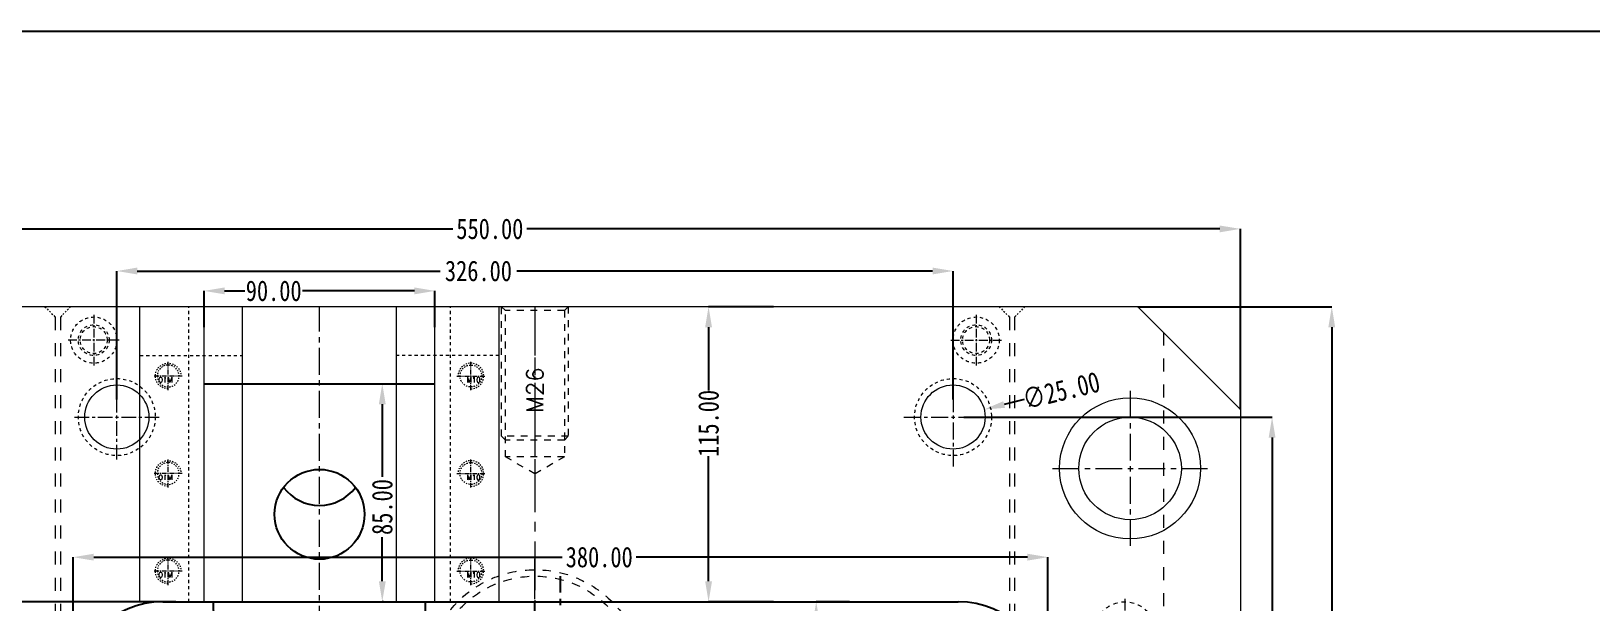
# Model space of a CAD drawing. Header units: millimetres. Extents: x 1188 to 10032, y -1727 to 798.
# Drawn here: x 1538 to 2146, y -606 to -384 of the extents above; entities that cross this region are included whole.
import ezdxf
from ezdxf.enums import TextEntityAlignment as Align

# ---------------------------------------------------------------- set-up
doc = ezdxf.new("R2010")
doc.units = ezdxf.units.MM
doc.header["$LTSCALE"] = 16.335
doc.header["$PDMODE"] = 3
doc.header["$PDSIZE"] = 0.3125
doc.linetypes.add('CENTER', pattern=[0.6, 0.375, -0.075, 0.075, -0.075])
doc.linetypes.add('HIDDEN', pattern=[0.2, 0.1, -0.1])
doc.layers.get('0').update_dxf_attribs({"linetype": 'CONTINUOUS'})
doc.layers.get('Defpoints').update_dxf_attribs({"linetype": 'CONTINUOUS'})
for name, color, linetype, lineweight in [('moldbase', 7, 'CONTINUOUS', 20), ('screw', 33, 'CONTINUOUS', 13), ('sp', 193, 'CONTINUOUS', 9)]:
    doc.layers.add(name, color=color, linetype=linetype, lineweight=lineweight)
doc.styles.get("Standard").update_dxf_attribs({"font": 'txt', "width": 0.8})
doc.styles.add('TXT', font='txt.shx', dxfattribs={"bigfont": 'gbcbig.shx'})
doc.dimstyles.new('11', dxfattribs={"dimtxt": 8, "dimasz": 8, "dimexe": 0, "dimexo": 0, "dimgap": 0, "dimtad": 0, "dimzin": 0, "dimdsep": 46, "dimtxsty": 'Standard', "dimcen": 0, "dimclrd": 4, "dimclre": 4, "dimclrt": 6, "dimazin": 0, "dimtfac": 1, "dimtofl": 0, "dimtmove": 0, "dimatfit": 3, "dimfxl": 0, "dimtolj": 1, "dimtzin": 0, "dimarcsym": 0})

# ---------------------------------------------------------------- blocks, each defined once
blk = doc.blocks.new('*D79')
at = {"color": 4, "lineweight": -2, "transparency": 16777216}
for p, q in [((1459.71, -531.14), (1459.71, -460.81)), ((1467.71, -460.81), (1702.74, -460.81)), ((2001.71, -460.81), (1731.54, -460.81)), ((2009.71, -531.14), (2009.71, -460.81))]:
    blk.add_line(p, q, dxfattribs=at)
at = {"color": 4, "transparency": 16777216}
for points in [[(1467.71, -459.48), (1467.71, -462.14), (1459.71, -460.81)], [(2001.71, -459.48), (2001.71, -462.14), (2009.71, -460.81)]]:
    blk.add_solid(points, dxfattribs=at)
at = {"layer": 'Defpoints', "color": 0, "transparency": 16777216}
for p in [(1459.71, -460.81), (1459.71, -531.14), (2009.71, -531.14)]:
    blk.add_point(p, dxfattribs=at)
at = {"color": 6, "transparency": 16777216, "insert": (1717.14, -460.81), "char_height": 8, "attachment_point": 5}
blk.add_mtext('\\A1;550.00', dxfattribs=at)
blk = doc.blocks.new('*D80')
at = {"color": 4, "lineweight": -2, "transparency": 16777216}
for p, q in [((1969.71, -491.14), (2045.35, -491.14)), ((2045.35, -499.14), (2045.35, -698.92)), ((2045.35, -983.14), (2045.35, -726.66)), ((1969.71, -991.14), (2045.35, -991.14))]:
    blk.add_line(p, q, dxfattribs=at)
at = {"color": 4, "transparency": 16777216}
for points in [[(2044.02, -499.14), (2046.68, -499.14), (2045.35, -491.14)], [(2044.02, -983.14), (2046.68, -983.14), (2045.35, -991.14)]]:
    blk.add_solid(points, dxfattribs=at)
at = {"layer": 'Defpoints', "color": 0, "transparency": 16777216}
for p in [(1969.71, -491.14), (1969.71, -991.14), (2045.35, -991.14)]:
    blk.add_point(p, dxfattribs=at)
at = {"color": 6, "transparency": 16777216, "insert": (2045.35, -712.79), "char_height": 8, "attachment_point": 5, "rotation": 90}
blk.add_mtext('\\A1;500.00', dxfattribs=at)
blk = doc.blocks.new('*D81')
at = {"color": 4, "lineweight": -2, "transparency": 16777216}
for p, q in [((1827.75, -491.14), (1802.4, -491.14)), ((1802.4, -499.14), (1802.4, -523.82)), ((1802.4, -598.14), (1802.4, -549.42)), ((1827.75, -606.14), (1802.4, -606.14))]:
    blk.add_line(p, q, dxfattribs=at)
at = {"color": 4, "transparency": 16777216}
for points in [[(1801.07, -499.14), (1803.74, -499.14), (1802.4, -491.14)], [(1801.07, -598.14), (1803.74, -598.14), (1802.4, -606.14)]]:
    blk.add_solid(points, dxfattribs=at)
at = {"layer": 'Defpoints', "color": 0, "transparency": 16777216}
for p in [(1827.75, -491.14), (1802.4, -606.14), (1827.75, -606.14)]:
    blk.add_point(p, dxfattribs=at)
at = {"color": 6, "transparency": 16777216, "insert": (1802.4, -536.62), "char_height": 8, "attachment_point": 5, "rotation": 90}
blk.add_mtext('\\A1;115.00', dxfattribs=at)
blk = doc.blocks.new('*D82')
at = {"color": 4, "lineweight": -2, "transparency": 16777216}
blk.add_line((1925.39, -527.36), (1917.62, -529.27), dxfattribs=at)
at = {"color": 4, "transparency": 16777216}
blk.add_solid([(1917.3, -527.97), (1917.94, -530.56), (1909.85, -531.17)], dxfattribs=at)
at = {"layer": 'Defpoints', "color": 0, "transparency": 16777216}
for p in [(1909.85, -531.17), (1885.57, -537.11)]:
    blk.add_point(p, dxfattribs=at)
at = {"color": 6, "transparency": 16777216, "insert": (1939.9, -523.81), "char_height": 8, "attachment_point": 5, "rotation": 13.75729}
blk.add_mtext('\\A1;∅25.00', dxfattribs=at)
blk = doc.blocks.new('*D83')
at = {"color": 4, "lineweight": -2, "transparency": 16777216}
for p, q in [((1571.71, -527.27), (1571.71, -477.22)), ((1579.71, -477.22), (1697.76, -477.22)), ((1889.71, -477.22), (1727.62, -477.22)), ((1897.71, -527.27), (1897.71, -477.22))]:
    blk.add_line(p, q, dxfattribs=at)
at = {"color": 4, "transparency": 16777216}
for points in [[(1579.71, -475.88), (1579.71, -478.55), (1571.71, -477.22)], [(1889.71, -475.88), (1889.71, -478.55), (1897.71, -477.22)]]:
    blk.add_solid(points, dxfattribs=at)
at = {"layer": 'Defpoints', "color": 0, "transparency": 16777216}
for p in [(1571.71, -477.22), (1571.71, -527.27), (1897.71, -527.27)]:
    blk.add_point(p, dxfattribs=at)
at = {"color": 6, "transparency": 16777216, "insert": (1712.69, -477.22), "char_height": 8, "attachment_point": 5}
blk.add_mtext('\\A1;326.00', dxfattribs=at)
blk = doc.blocks.new('*D84')
at = {"color": 4, "lineweight": -2, "transparency": 16777216}
for p, q in [((1901.88, -534.14), (2022.08, -534.14)), ((2022.08, -542.14), (2022.08, -643.06)), ((2022.08, -733.14), (2022.08, -671.86)), ((1937.33, -741.14), (2022.08, -741.14))]:
    blk.add_line(p, q, dxfattribs=at)
at = {"color": 4, "transparency": 16777216}
for points in [[(2020.75, -542.14), (2023.42, -542.14), (2022.08, -534.14)], [(2020.75, -733.14), (2023.42, -733.14), (2022.08, -741.14)]]:
    blk.add_solid(points, dxfattribs=at)
at = {"layer": 'Defpoints', "color": 0, "transparency": 16777216}
for p in [(1901.88, -534.14), (1937.33, -741.14), (2022.08, -741.14)]:
    blk.add_point(p, dxfattribs=at)
at = {"color": 6, "transparency": 16777216, "insert": (2022.08, -657.46), "char_height": 8, "attachment_point": 5, "rotation": 90}
blk.add_mtext('\\A1;207.00', dxfattribs=at)
blk = doc.blocks.new('*D86')
at = {"color": 4, "lineweight": -2, "transparency": 16777216}
for p, q in [((1857.28, -606.14), (1844.37, -606.14)), ((1844.37, -614.14), (1844.37, -616.03)), ((1844.37, -645.2), (1844.37, -640.56)), ((1857.28, -653.2), (1844.37, -653.2))]:
    blk.add_line(p, q, dxfattribs=at)
at = {"color": 4, "transparency": 16777216}
for points in [[(1843.03, -614.14), (1845.7, -614.14), (1844.37, -606.14)], [(1843.03, -645.2), (1845.7, -645.2), (1844.37, -653.2)]]:
    blk.add_solid(points, dxfattribs=at)
at = {"layer": 'Defpoints', "color": 0, "transparency": 16777216}
for p in [(1857.28, -606.14), (1844.37, -653.2), (1857.28, -653.2)]:
    blk.add_point(p, dxfattribs=at)
at = {"color": 6, "transparency": 16777216, "insert": (1844.37, -628.29), "char_height": 8, "attachment_point": 5, "rotation": 90}
blk.add_mtext('\\A1;47.06', dxfattribs=at)
blk = doc.blocks.new('screw_m10_g')
at = {"layer": 'screw', "color": 1, "linetype": 'CENTER', "ltscale": 0.310989}
for p, q in [((-5.5, 0), (5.5, 0)), ((0, -5.5), (0, 5.5))]:
    blk.add_line(p, q, dxfattribs=at)
at = {"layer": 'screw', "color": 33, "linetype": 'HIDDEN', "ltscale": 0.310989}
blk.add_circle((0, 0), 4.25, dxfattribs=at)
at = {"layer": 'screw', "color": 92, "linetype": 'HIDDEN', "ltscale": 0.310989}
blk.add_arc((0, 0), 5, 270, 180, dxfattribs=at)
at = {"layer": 'screw', "color": 6, "style": 'TXT'}
blk.add_text('M10', height=2, dxfattribs=at).set_placement((-1.7, -2.5))
blk = doc.blocks.new('*D107')
at = {"color": 4, "lineweight": -2, "transparency": 16777216}
for p, q in [((1554.71, -646.14), (1554.71, -588.75)), ((1562.71, -588.75), (1745.38, -588.75)), ((1926.71, -588.75), (1774.18, -588.75)), ((1934.71, -646.14), (1934.71, -588.75))]:
    blk.add_line(p, q, dxfattribs=at)
at = {"color": 4, "transparency": 16777216}
for points in [[(1562.71, -587.41), (1562.71, -590.08), (1554.71, -588.75)], [(1926.71, -587.41), (1926.71, -590.08), (1934.71, -588.75)]]:
    blk.add_solid(points, dxfattribs=at)
at = {"layer": 'Defpoints', "color": 0, "transparency": 16777216}
for p in [(1554.71, -588.75), (1554.71, -646.14), (1934.71, -646.14)]:
    blk.add_point(p, dxfattribs=at)
at = {"color": 6, "transparency": 16777216, "insert": (1759.78, -588.75), "char_height": 8, "attachment_point": 5}
blk.add_mtext('\\A1;380.00', dxfattribs=at)
blk = doc.blocks.new('*D108')
at = {"color": 4, "lineweight": -2, "transparency": 16777216}
for p, q in [((1594.71, -606.14), (1533.09, -606.14)), ((1533.09, -614.14), (1533.09, -695.41)), ((1533.09, -838.14), (1533.09, -724.21)), ((1589.71, -846.14), (1533.09, -846.14))]:
    blk.add_line(p, q, dxfattribs=at)
at = {"color": 4, "transparency": 16777216}
for points in [[(1531.75, -614.14), (1534.42, -614.14), (1533.09, -606.14)], [(1531.75, -838.14), (1534.42, -838.14), (1533.09, -846.14)]]:
    blk.add_solid(points, dxfattribs=at)
at = {"layer": 'Defpoints', "color": 0, "transparency": 16777216}
for p in [(1594.71, -606.14), (1533.09, -846.14), (1589.71, -846.14)]:
    blk.add_point(p, dxfattribs=at)
at = {"color": 6, "transparency": 16777216, "insert": (1533.09, -709.81), "char_height": 8, "attachment_point": 5, "rotation": 90}
blk.add_mtext('\\A1;240.00', dxfattribs=at)
blk = doc.blocks.new('sp_80_th', base_point=(1734.71, -886.14))
at = {"layer": 'sp', "color": 1, "linetype": 'CENTER', "ltscale": 2.643404}
for p, q in [((1734.71, -932.89), (1734.71, -839.39)), ((1687.96, -886.14), (1781.46, -886.14))]:
    blk.add_line(p, q, dxfattribs=at)
at = {"layer": 'sp', "color": 193, "linetype": 'HIDDEN', "ltscale": 2.073258}
for radius in [42.5, 40]:
    blk.add_circle((1734.71, -886.14), radius, dxfattribs=at)
at = {"layer": 'sp', "color": 6, "style": 'TXT'}
blk.add_text('SP%%c80', height=10, dxfattribs=at).set_placement((1734.71, -902.14), align=Align.MIDDLE)
blk = doc.blocks.new('*D215')
at = {"color": 4, "lineweight": -2, "transparency": 16777216}
for p, q in [((1605.74, -499.14), (1605.74, -484.96)), ((1613.74, -484.96), (1621.67, -484.96)), ((1687.74, -484.96), (1644.07, -484.96)), ((1695.74, -499.14), (1695.74, -484.96))]:
    blk.add_line(p, q, dxfattribs=at)
at = {"color": 4, "transparency": 16777216}
for points in [[(1613.74, -483.63), (1613.74, -486.3), (1605.74, -484.96)], [(1687.74, -483.63), (1687.74, -486.3), (1695.74, -484.96)]]:
    blk.add_solid(points, dxfattribs=at)
at = {"layer": 'Defpoints', "color": 0, "transparency": 16777216}
for p in [(1605.74, -484.96), (1605.74, -499.14), (1695.74, -499.14)]:
    blk.add_point(p, dxfattribs=at)
at = {"color": 6, "transparency": 16777216, "insert": (1632.87, -484.96), "char_height": 8, "attachment_point": 5}
blk.add_mtext('\\A1;90.00', dxfattribs=at)
blk = doc.blocks.new('*D216')
at = {"color": 4, "lineweight": -2, "transparency": 16777216}
for p, q in [((1672.47, -521.14), (1675.2, -521.14)), ((1675.2, -529.14), (1675.2, -557.47)), ((1675.2, -598.14), (1675.2, -580.93)), ((1675.62, -606.14), (1675.2, -606.14))]:
    blk.add_line(p, q, dxfattribs=at)
at = {"color": 4, "transparency": 16777216}
for points in [[(1673.87, -529.14), (1676.54, -529.14), (1675.2, -521.14)], [(1673.87, -598.14), (1676.54, -598.14), (1675.2, -606.14)]]:
    blk.add_solid(points, dxfattribs=at)
at = {"layer": 'Defpoints', "color": 0, "transparency": 16777216}
for p in [(1672.47, -521.14), (1675.2, -606.14), (1675.62, -606.14)]:
    blk.add_point(p, dxfattribs=at)
at = {"color": 6, "transparency": 16777216, "insert": (1675.2, -569.2), "char_height": 8, "attachment_point": 5, "rotation": 90}
blk.add_mtext('\\A1;85.00', dxfattribs=at)

msp = doc.modelspace()

# ---------------------------------------------------------------- linework, layer by layer
for p, q in [((1605.742, -521.141), (1695.742, -521.141)), ((1589.71, -606.141), (1899.71, -606.141)), ((1611.173, -708.354), (1609.388, -606.141)), ((1690.312, -708.354), (1692.096, -606.141))]:
    msp.add_line(p, q)
at = {"color": 1, "linetype": 'CENTER', "ltscale": 1.990328}
msp.add_line((1744.71, -856.141), (1744.71, -596.141), dxfattribs=at)
at = {"color": 1, "linetype": 'CENTER', "ltscale": 1.492746}
msp.add_line((1734.71, -846.141), (1734.71, -606.141), dxfattribs=at)
msp.add_lwpolyline([(1330.484, -383.752), (2852.418, -383.752), (2852.418, -1607.796), (1330.484, -1607.796)], close=True)
msp.add_circle((1650.742, -572.051), 17.5)
for centre, radius, start, end in [((1650.742, -551.059), 17.5, 216.854382, 323.145618), ((1589.71, -641.141), 35, 90, 180), ((1899.71, -641.141), 35, 360, 90)]:
    msp.add_arc(centre, radius, start, end)
at = {"layer": 'moldbase'}
for p, q in [((1969.71, -491.141), (1499.71, -491.141)), ((1580.742, -606.141), (1580.742, -491.141)), ((1605.742, -606.141), (1605.742, -491.141)), ((1620.742, -606.141), (1620.742, -491.141)), ((1680.742, -606.141), (1680.742, -491.141)), ((1695.742, -606.141), (1695.742, -491.141)), ((1720.742, -606.141), (1720.742, -491.141)), ((1969.71, -491.141), (2009.71, -531.141)), ((2009.71, -531.141), (2009.71, -951.141))]:
    msp.add_line(p, q, dxfattribs=at)
at = {"layer": 'moldbase', "color": 8, "linetype": 'HIDDEN', "ltscale": 0.373186}
for p, q in [((1543.71, -491.141), (1547.71, -495.141)), ((1553.71, -491.141), (1549.71, -495.141)), ((1915.71, -491.141), (1919.71, -495.141)), ((1925.71, -491.141), (1921.71, -495.141))]:
    msp.add_line(p, q, dxfattribs=at)
at = {"layer": 'moldbase', "color": 8, "linetype": 'HIDDEN', "ltscale": 0.746373}
for p, q in [((1599.742, -606.141), (1599.742, -491.141)), ((1701.742, -606.141), (1701.742, -491.141)), ((1580.742, -510.141), (1620.742, -510.141)), ((1720.742, -510.141), (1680.742, -510.141))]:
    msp.add_line(p, q, dxfattribs=at)
at = {"layer": 'moldbase', "color": 1, "linetype": 'CENTER', "ltscale": 1.710438}
for p, q in [((1650.742, -769.079), (1650.742, -491.141)), ((1966.71, -523.891), (1966.71, -584.391)), ((1936.46, -554.141), (1996.96, -554.141))]:
    msp.add_line(p, q, dxfattribs=at)
at = {"layer": 'moldbase', "color": 1, "linetype": 'CENTER', "ltscale": 3.109887}
msp.add_line((1734.71, -491.141), (1734.71, -991.141), dxfattribs=at)
at = {"layer": 'moldbase', "color": 8, "linetype": 'HIDDEN', "ltscale": 3.109887}
for p, q in [((1547.71, -495.141), (1547.71, -987.141)), ((1549.71, -495.141), (1549.71, -927.141)), ((1919.71, -495.141), (1919.71, -927.141)), ((1921.71, -495.141), (1921.71, -987.141)), ((1979.71, -501.141), (1979.71, -981.141))]:
    msp.add_line(p, q, dxfattribs=at)
at = {"layer": 'moldbase', "color": 1, "linetype": 'CENTER', "ltscale": 0.55978}
for p, q in [((1562.71, -494.241), (1562.71, -514.041)), ((1906.71, -494.241), (1906.71, -514.041)), ((1572.61, -504.141), (1552.81, -504.141)), ((1896.81, -504.141), (1916.61, -504.141))]:
    msp.add_line(p, q, dxfattribs=at)
at = {"layer": 'moldbase', "color": 1, "linetype": 'CENTER', "ltscale": 1.08846}
for p, q in [((1897.71, -514.891), (1897.71, -553.391)), ((1878.46, -534.141), (1916.96, -534.141))]:
    msp.add_line(p, q, dxfattribs=at)
at = {"layer": 'moldbase', "color": 1, "linetype": 'CENTER', "ltscale": 0.932966}
for p, q in [((1571.71, -550.641), (1571.71, -517.641)), ((1555.21, -534.141), (1588.21, -534.141))]:
    msp.add_line(p, q, dxfattribs=at)
at = {"layer": 'moldbase', "color": 1, "linetype": 'CENTER', "ltscale": 0.746373}
msp.add_line((1964.71, -604.941), (1964.71, -631.341), dxfattribs=at)
at = {"layer": 'moldbase', "color": 8, "linetype": 'HIDDEN', "ltscale": 0.746373}
for centre, radius in [((1562.71, -504.141), 9), ((1562.71, -504.141), 6), ((1906.71, -504.141), 9), ((1906.71, -504.141), 6), ((1562.71, -504.141), 5.25), ((1906.71, -504.141), 5.25), ((1571.71, -534.141), 15), ((1897.71, -534.141), 15)]:
    msp.add_circle(centre, radius, dxfattribs=at)
at = {"layer": 'moldbase'}
for centre, radius in [((1571.71, -534.141), 12.5), ((1897.71, -534.141), 12.5), ((1966.71, -554.141), 27.5), ((1966.71, -554.141), 20)]:
    msp.add_circle(centre, radius, dxfattribs=at)
at = {"layer": 'moldbase', "color": 8, "linetype": 'HIDDEN', "ltscale": 0.995164}
msp.add_circle((1964.71, -618.141), 12, dxfattribs=at)
at = {"layer": 'screw', "color": 92, "linetype": 'HIDDEN', "ltscale": 1.617141}
for p, q in [((1721.71, -541.641), (1721.71, -491.141)), ((1747.71, -491.141), (1747.71, -541.641)), ((1723.21, -543.141), (1721.71, -541.641)), ((1747.71, -541.641), (1721.71, -541.641)), ((1746.21, -543.141), (1723.21, -543.141)), ((1747.71, -541.641), (1746.21, -543.141))]:
    msp.add_line(p, q, dxfattribs=at)
at = {"layer": 'screw', "color": 8, "linetype": 'HIDDEN', "ltscale": 1.617141}
for p, q in [((1723.21, -492.641), (1721.71, -491.141)), ((1747.71, -491.141), (1746.21, -492.641)), ((1746.21, -492.641), (1723.21, -492.641)), ((1723.21, -549.641), (1723.21, -492.641)), ((1746.21, -492.641), (1746.21, -549.641)), ((1734.71, -556.281), (1723.21, -549.641)), ((1746.21, -549.641), (1723.21, -549.641)), ((1746.21, -549.641), (1734.71, -556.281))]:
    msp.add_line(p, q, dxfattribs=at)
at = {"layer": 'screw', "color": 1, "linetype": 'CENTER', "ltscale": 1.010713}
msp.add_line((1734.71, -491.141), (1734.71, -556.281), dxfattribs=at)

# ---------------------------------------------------------------- block references
at = {"layer": 'screw', "xscale": -1}
for p in [(1591.742, -518.141), (1591.742, -556.141), (1591.742, -594.141)]:
    msp.add_blockref('screw_m10_g', p, dxfattribs=at)
at = {"layer": 'screw'}
for p in [(1709.742, -518.141), (1709.742, -556.141), (1709.742, -594.141)]:
    msp.add_blockref('screw_m10_g', p, dxfattribs=at)
at = {"layer": 'sp'}
msp.add_blockref('sp_80_th', (1734.71, -636.141), dxfattribs=at)

# ---------------------------------------------------------------- texts
at = {"layer": 'screw', "color": 6, "linetype": 'HIDDEN', "ltscale": 1.617141, "style": 'TXT'}
msp.add_text('M26', height=6.5, rotation=90, dxfattribs=at).set_placement((1734.71, -523.711), align=Align.MIDDLE)

# ---------------------------------------------------------------- dimensions: what is measured, and where the dimension line sits
for base, p1, p2, picture, middle in [((1459.71, -460.81), (2009.71, -531.141), (1459.71, -531.141), '*D79', (1717.135, -460.81)), ((1571.71, -477.218), (1897.71, -527.275), (1571.71, -527.275), '*D83', (1712.691, -477.218)), ((1605.742, -484.963), (1695.742, -499.136), (1605.742, -499.136), '*D215', (1632.873, -484.963)), ((1554.71, -588.745), (1934.71, -646.141), (1554.71, -646.141), '*D107', (1759.775, -588.745))]:
    dim = msp.add_linear_dim(base=base, p1=p1, p2=p2, dimstyle='11')
    dim.commit()
    dim.dimension.update_dxf_attribs({"geometry": picture, "text_midpoint": middle, "dimtype": 160})
for base, p1, p2, picture, middle in [((1802.402, -606.141), (1827.749, -491.141), (1827.749, -606.141), '*D81', (1802.402, -536.62)), ((2045.351, -991.141), (1969.71, -491.141), (1969.71, -991.141), '*D80', (2045.351, -712.791)), ((1675.203, -606.141), (1672.473, -521.141), (1675.622, -606.141), '*D216', (1675.203, -569.2)), ((2022.083, -741.141), (1901.88, -534.141), (1937.335, -741.141), '*D84', (2022.083, -657.456)), ((1533.086, -846.141), (1594.71, -606.141), (1589.71, -846.141), '*D108', (1533.086, -709.805)), ((1844.365, -653.203), (1857.282, -606.141), (1857.282, -653.203), '*D86', (1844.365, -628.294))]:
    dim = msp.add_linear_dim(base=base, p1=p1, p2=p2, angle=90, dimstyle='11')
    dim.commit()
    dim.dimension.update_dxf_attribs({"geometry": picture, "text_midpoint": middle, "dimtype": 160})
dim = msp.add_diameter_dim_2p(p1=(1885.569, -537.114), p2=(1909.851, -531.169), dimstyle='11')
dim.commit()
dim.dimension.update_dxf_attribs({"geometry": '*D82', "text_midpoint": (1939.897, -523.812)})

doc.saveas('drawing.dxf')
